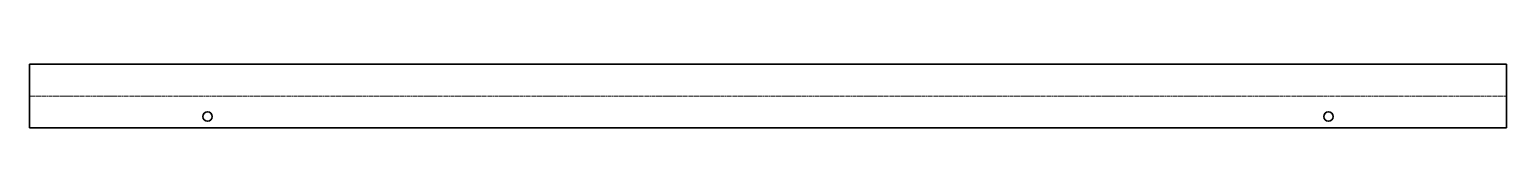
# Model space of a CAD drawing. Header units: inches. Extents: x 0 to 846, y 0 to 37.
import ezdxf

# ---------------------------------------------------------------- set-up
doc = ezdxf.new("R2010")
doc.units = ezdxf.units.IN
doc.header["$MEASUREMENT"] = 0
doc.linetypes.add('Chain', pattern=[13.68, 9.12, -1.14, 2.28, -1.14])
doc.layers.add('SIMUMAK Bend Centerline (ISO)', color=7, linetype='Chain', lineweight=9)
doc.layers.add('SIMUMAK Visible (ISO)', color=7, linetype='Continuous', lineweight=35)

# ---------------------------------------------------------------- blocks, each defined once
blk = doc.blocks.new('FUELATD')
at = {"layer": 'SIMUMAK Bend Centerline (ISO)', "ltscale": 0.263158}
blk.add_line((0, 18.26), (846.5, 18.26), dxfattribs=at)
at = {"layer": 'SIMUMAK Visible (ISO)'}
for p, q in [((846.5, 36.52), (0, 36.52)), ((0, 0), (0, 36.52)), ((846.5, 36.52), (846.5, 0)), ((846.5, 0), (0, 0))]:
    blk.add_line(p, q, dxfattribs=at)
for centre in [(102, 6.5), (744.5, 6.5)]:
    blk.add_circle(centre, 2.7, dxfattribs=at)

msp = doc.modelspace()

# ---------------------------------------------------------------- block references
msp.add_blockref('FUELATD', (0, 0))

doc.saveas('drawing.dxf')
